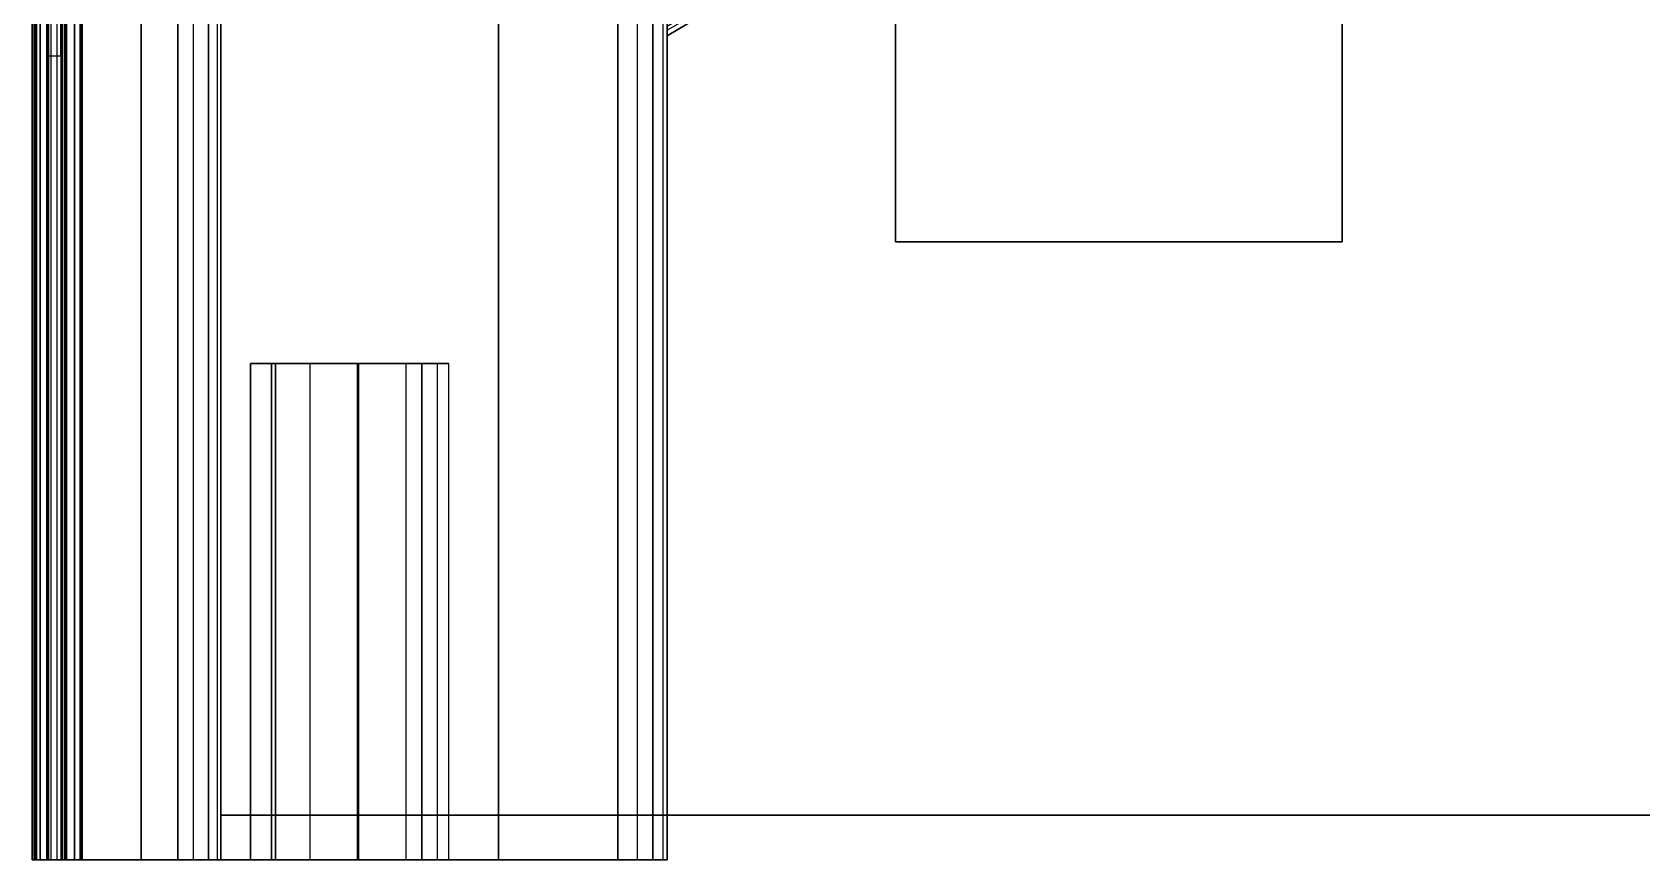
# Model space of a CAD drawing. Header units: inches. Extents: x -1 to 233, y 0 to 394.
# Drawn here: x 0 to 32.44, y 0 to 16.68 of the extents above; entities that cross this region are included whole.
import ezdxf

# ---------------------------------------------------------------- set-up
doc = ezdxf.new("R2010")
doc.units = ezdxf.units.IN
doc.header["$MEASUREMENT"] = 0
doc.layers.add('2', color=7, linetype='CONTINUOUS')

msp = doc.modelspace()

# ---------------------------------------------------------------- linework, layer by layer
at = {"layer": '2'}
for p, q in [((0, 0, 0.505), (0, 390, 0.505)), ((0, 16.2, 89.5), (0, 390, 89.5)), ((0, 16.2, 84.5), (0, 390, 84.5)), ((0, 16.2, 82.4), (0, 390, 82.4)), ((0, 0, 17.212), (0, 390, 17.212)), ((0, 0, 14.788), (0, 390, 14.788)), ((0.037, 0, 0.315), (0.037, 390, 0.315)), ((0.048, 0, 15.124), (0.048, 390, 15.124)), ((0.074, 16.2, 84.144), (0.074, 390, 84.144)), ((0.082, 16.2, 89.897), (0.082, 390, 89.897)), ((0.087, 16.2, 82.807), (0.087, 390, 82.807)), ((0.16, 0, 16.614), (0.16, 390, 16.614)), ((0.161, 0, 15.388), (0.161, 390, 15.388)), ((0.163, 0, 0.133), (0.163, 390, 0.133)), ((0.293, 16.2, 90.207), (0.293, 390, 90.207)), ((0.293, 16.2, 83.107), (0.293, 390, 83.107)), ((0.3, 16.2, 83.829), (0.3, 390, 83.829)), ((0.326, 0, 0.033), (0.326, 390, 0.033)), ((0.381, 0, 15.664), (0.381, 390, 15.664)), ((0.505, 0), (0.505, 390)), ((0.576, 16.2, 90.406), (0.576, 390, 90.406)), ((0.6, 0, 16.173), (0.6, 390, 16.173)), ((0.601, 16.2, 83.317), (0.601, 390, 83.317)), ((0.616, 16.2, 83.646), (0.616, 390, 83.646)), ((0.655, 0, 16.126), (0.655, 390, 16.126)), ((0.655, 0, 15.874), (0.655, 390, 15.874)), ((0.687, 0, 0.034), (0.687, 390, 0.034)), ((0.689, 0, 16.065), (0.689, 390, 16.065)), ((0.694, 0, 15.951), (0.694, 390, 15.951)), ((0.856, 0, 0.142), (0.856, 390, 0.142)), ((0.966, 0, 0.299), (0.966, 390, 0.299)), ((1, 16.2, 90.5), (1, 390, 90.5)), ((1, 16.2, 83.606), (1, 390, 83.606)), ((1, 16.2, 83.4), (1, 390, 83.4)), ((1.01, 0, 3.6), (1.01, 390, 3.6)), ((1.01, 0, 0.505), (1.01, 390, 0.505)), ((2.198, 0, 3.6), (2.198, 390, 3.6)), ((2.932, 0, 6.909), (2.932, 385.5, 6.909)), ((3.252, 0, 7.008), (3.252, 385.5, 7.008)), ((3.552, 0, 7.241), (3.552, 385.5, 7.241)), ((3.734, 0, 7.544), (3.734, 385.5, 7.544)), ((3.8, 0, 7.9), (3.8, 385.5, 7.9)), ((3.8, 0, 19.6), (3.8, 385.5, 19.6)), ((11.8, 0, 90.5), (11.8, 373.8, 90.5)), ((12.199, 0, 90.417), (12.199, 373.8, 90.417)), ((12.507, 0, 90.207), (12.507, 373.8, 90.207)), ((12.719, 0, 89.895), (12.719, 373.8, 89.895)), ((12.8, 0, 89.5), (12.8, 373.8, 89.5))]:
    msp.add_line(p, q, dxfattribs=at)
for points in [[(0.037, 0, 0.315), (0, 0, 0.505), (0, 390, 0.505), (0.037, 390, 0.315)], [(0, 0, 0.505), (0, 0, 14.788), (0, 390, 14.788), (0, 390, 0.505)], [(0.048, 0, 15.124), (0, 0, 14.788), (0, 390, 14.788), (0.048, 390, 15.124)], [(0.16, 390, 16.614), (0, 390, 17.212), (0, 0, 17.212), (0.16, 0, 16.614)], [(0, 0, 17.212), (0, 0, 82.4), (0, 390, 82.4), (0, 390, 17.212)], [(0, 390, 82.4), (0.087, 390, 82.807), (0.087, 0, 82.807), (0, 0, 82.4)], [(0.074, 390, 84.144), (0, 390, 84.5), (0, 0, 84.5), (0.074, 0, 84.144)], [(0, 0, 84.5), (0, 0, 89.5), (0, 390, 89.5), (0, 390, 84.5)], [(0, 390, 89.5), (0.082, 390, 89.897), (0.082, 0, 89.897), (0, 0, 89.5)], [(0.163, 390, 0.133), (0.037, 390, 0.315), (0.037, 0, 0.315), (0.163, 0, 0.133)], [(0.048, 390, 15.124), (0.161, 390, 15.388), (0.161, 0, 15.388), (0.048, 0, 15.124)], [(0.3, 0, 83.829), (0.074, 0, 84.144), (0.074, 390, 84.144), (0.3, 390, 83.829)], [(0.082, 0, 89.897), (0.293, 0, 90.207), (0.293, 390, 90.207), (0.082, 390, 89.897)], [(0.087, 0, 82.807), (0.293, 0, 83.107), (0.293, 390, 83.107), (0.087, 390, 82.807)], [(0.6, 0, 16.173), (0.16, 0, 16.614), (0.16, 390, 16.614), (0.6, 390, 16.173)], [(0.161, 0, 15.388), (0.381, 0, 15.664), (0.381, 390, 15.664), (0.161, 390, 15.388)], [(0.163, 0, 0.133), (0.326, 0, 0.033), (0.326, 390, 0.033), (0.163, 390, 0.133)], [(0.293, 390, 83.107), (0.601, 390, 83.317), (0.601, 0, 83.317), (0.293, 0, 83.107)], [(0.293, 390, 90.207), (0.576, 390, 90.406), (0.576, 0, 90.406), (0.293, 0, 90.207)], [(0.616, 390, 83.646), (0.3, 390, 83.829), (0.3, 16.2, 83.829), (0.616, 16.2, 83.646)], [(0.505, 390), (0.326, 390, 0.033), (0.326, 0, 0.033), (0.505, 0)], [(0.381, 390, 15.664), (0.655, 390, 15.874), (0.655, 0, 15.874), (0.381, 0, 15.664)], [(0.687, 0, 0.034), (0.505, 0), (0.505, 390), (0.687, 390, 0.034)], [(0.576, 0, 90.406), (1, 0, 90.5), (1, 390, 90.5), (0.576, 390, 90.406)], [(0.655, 390, 16.126), (0.6, 390, 16.173), (0.6, 0, 16.173), (0.655, 0, 16.126)], [(0.601, 0, 83.317), (1, 0, 83.4), (1, 390, 83.4), (0.601, 390, 83.317)], [(1, 0, 83.606), (0.616, 0, 83.646), (0.616, 390, 83.646), (1, 390, 83.606)], [(0.655, 0, 15.874), (0.694, 0, 15.951), (0.694, 390, 15.951), (0.655, 390, 15.874)], [(0.689, 0, 16.065), (0.655, 0, 16.126), (0.655, 390, 16.126), (0.689, 390, 16.065)], [(0.856, 390, 0.142), (0.687, 390, 0.034), (0.687, 0, 0.034), (0.856, 0, 0.142)], [(0.694, 390, 15.951), (0.689, 390, 16.065), (0.689, 0, 16.065), (0.694, 0, 15.951)], [(0.856, 0, 0.142), (0.966, 0, 0.299), (0.966, 390, 0.299), (0.856, 390, 0.142)], [(0.966, 0, 0.299), (1.01, 0, 0.505), (1.01, 390, 0.505), (0.966, 390, 0.299)], [(1, 390, 83.606), (1, 390, 83.4), (1, 0, 83.4), (1, 0, 83.606)], [(1.01, 390, 3.6), (1.01, 390, 0.505), (1.01, 0, 0.505), (1.01, 0, 3.6)], [(1.01, 0, 3.6), (2.198, 0, 3.6), (2.198, 390, 3.6), (1.01, 390, 3.6)], [(2.198, 0, 3.6), (2.932, 0, 6.909), (2.932, 385.5, 6.909), (2.198, 385.5, 3.6)], [(2.932, 0, 6.909), (3.252, 0, 7.008), (3.252, 385.5, 7.008), (2.932, 385.5, 6.909)], [(3.252, 385.5, 7.008), (3.552, 385.5, 7.241), (3.552, 0, 7.241), (3.252, 0, 7.008)], [(3.552, 0, 7.241), (3.734, 0, 7.544), (3.734, 385.5, 7.544), (3.552, 385.5, 7.241)], [(3.734, 385.5, 7.544), (3.8, 385.5, 7.9), (3.8, 0, 7.9), (3.734, 0, 7.544)], [(3.8, 385.5, 19.6), (3.8, 385.5, 7.9), (3.8, 0, 7.9), (3.8, 0, 19.6)], [(3.8, 0.9, 18.8), (46.1, 0.9, 18.8), (46.1, 377.4, 18.8), (3.8, 377.4, 18.8)], [(46.9, 0.9, 19.6), (9.4, 0.9, 19.6), (9.4, 373.8, 19.6), (46.9, 377.4, 19.6)], [(1, 373.8, 90.5), (11.8, 373.8, 90.5), (11.8, 0, 90.5), (1, 0, 90.5)], [(9.4, 0, 19.6), (3.8, 0, 19.6), (3.9, 373.8, 19.6), (9.4, 373.8, 19.6)], [(12.8, 373.8, 28), (9.4, 373.8, 28), (9.4, 0, 28), (12.8, 0, 28)], [(9.4, 0, 28), (9.4, 0, 19.6), (9.4, 373.8, 19.6), (9.4, 373.8, 28)], [(11.8, 0, 90.5), (12.199, 0, 90.417), (12.199, 373.8, 90.417), (11.8, 373.8, 90.5)], [(12.199, 373.8, 90.417), (12.507, 373.8, 90.207), (12.507, 0, 90.207), (12.199, 0, 90.417)], [(12.507, 0, 90.207), (12.719, 0, 89.895), (12.719, 373.8, 89.895), (12.507, 373.8, 90.207)], [(12.719, 373.8, 89.895), (12.8, 373.8, 89.5), (12.8, 0, 89.5), (12.719, 0, 89.895)], [(12.8, 0, 89.5), (12.8, 352.528, 89.5), (12.8, 352.528, 28), (12.8, 0, 28)], [(12.8, 36.6, 36.358), (12.8, 36.6, 76.803), (12.8, 16.6, 76.803), (12.8, 16.6, 36.358)], [(26.4, 31.15, 14), (17.4, 31.15, 14), (17.4, 12.45, 14), (26.4, 12.45, 14)], [(17.4, 12.45, 18.8), (17.4, 12.45, 14), (17.4, 31.15, 14), (17.4, 31.15, 18.8)], [(26.4, 31.15, 18.8), (26.4, 12.45, 18.8), (26.4, 12.45, 14), (26.4, 31.15, 14)], [(12.8, 20.77, 76.803), (12.8, 18, 79.818), (12.8, 16.6, 79.818), (12.8, 16.6, 76.803)], [(12.8, 18, 79.818), (12.8, 16.6, 79.818), (12.8, 16.717, 80.321)], [(12.8, 16.6, 36.098), (12.8, 16.6, 36.098), (12.8, 16.6, 36.358), (12.8, 17.74, 36.358)], [(12.8, 16.796, 35.459), (12.8, 16.796, 35.459), (12.8, 16.6, 36.098), (12.8, 17.74, 36.358)], [(13.375, 16.947, 36.098), (12.8, 16.6, 36.098), (12.8, 16.796, 35.459), (13.409, 17.159, 35.517)], [(12.8, 16.717, 80.321), (12.8, 16.6, 79.818), (13.375, 16.947, 79.818), (13.392, 17.053, 80.108)], [(13.375, 16.947, 79.818), (12.8, 16.6, 79.818), (12.8, 16.6, 36.098), (13.375, 16.947, 36.098)], [(17.4, 12.45, 18.8), (26.4, 12.45, 18.8), (26.4, 12.45, 14), (17.4, 12.45, 14)], [(4.901, 10, 40.824), (4.4, 10, 39.5), (4.4, 0, 39.5), (4.901, 0, 40.824)], [(4.4, 10, 39.5), (4.82, 10, 38.274), (4.82, 0, 38.274), (4.4, 0, 39.5)], [(6.553, 10, 41.494), (4.901, 10, 40.824), (4.4, 10, 39.5), (6.574, 10, 37.508)], [(6.574, 10, 37.508), (5.598, 10, 37.668), (4.82, 10, 38.274), (4.4, 10, 39.5)], [(4.901, 10, 40.824), (4.658, 10, 40.483), (4.444, 10, 39.915), (4.4, 10, 39.5)], [(4.4, 10, 39.5), (4.439, 10, 39.108), (4.669, 10, 38.498), (4.82, 10, 38.274)], [(4.901, 10, 72.824), (4.4, 10, 71.5), (4.4, 0, 71.5), (4.901, 0, 72.824)], [(4.4, 10, 71.5), (4.82, 10, 70.274), (4.82, 0, 70.274), (4.4, 0, 71.5)], [(6.553, 10, 73.494), (4.901, 10, 72.824), (4.4, 10, 71.5), (6.574, 10, 69.508)], [(6.574, 10, 69.508), (5.598, 10, 69.668), (4.82, 10, 70.274), (4.4, 10, 71.5)], [(4.901, 10, 72.824), (4.658, 10, 72.483), (4.444, 10, 71.915), (4.4, 10, 71.5)], [(4.4, 10, 71.5), (4.439, 10, 71.108), (4.669, 10, 70.498), (4.82, 10, 70.274)], [(4.82, 0, 38.274), (4.82, 10, 38.274), (5.598, 10, 37.668), (5.598, 0, 37.668)], [(4.82, 0, 70.274), (4.82, 10, 70.274), (5.598, 10, 69.668), (5.598, 0, 69.668)], [(6.553, 0, 41.494), (6.553, 10, 41.494), (4.901, 10, 40.824), (4.901, 0, 40.824)], [(4.901, 10, 40.824), (5.337, 10, 41.194), (5.942, 10, 41.447), (6.553, 10, 41.494)], [(6.553, 0, 73.494), (6.553, 10, 73.494), (4.901, 10, 72.824), (4.901, 0, 72.824)], [(4.901, 10, 72.824), (5.337, 10, 73.194), (5.942, 10, 73.447), (6.553, 10, 73.494)], [(5.598, 0, 37.668), (6.574, 0, 37.508), (6.574, 10, 37.508), (5.598, 10, 37.668)], [(5.598, 0, 69.668), (6.574, 0, 69.508), (6.574, 10, 69.508), (5.598, 10, 69.668)], [(7.855, 0, 40.872), (7.855, 10, 40.872), (6.553, 10, 41.494), (6.553, 0, 41.494)], [(6.553, 10, 41.494), (7.855, 10, 40.872), (8.4, 10, 39.5), (6.574, 10, 37.508)], [(6.553, 10, 41.494), (7.855, 10, 40.872), (7.51, 10, 41.164), (7.031, 10, 41.398)], [(7.855, 0, 72.872), (7.855, 10, 72.872), (6.553, 10, 73.494), (6.553, 0, 73.494)], [(6.553, 10, 73.494), (7.855, 10, 72.872), (8.4, 10, 71.5), (6.574, 10, 69.508)], [(6.553, 10, 73.494), (7.855, 10, 72.872), (7.51, 10, 73.164), (7.031, 10, 73.398)], [(6.574, 10, 37.508), (6.574, 0, 37.508), (7.539, 0, 37.856), (7.539, 10, 37.856)], [(8.4, 10, 39.5), (8.16, 10, 38.549), (7.539, 10, 37.856), (6.574, 10, 37.508)], [(6.574, 10, 69.508), (6.574, 0, 69.508), (7.539, 0, 69.856), (7.539, 10, 69.856)], [(8.4, 10, 71.5), (8.16, 10, 70.549), (7.539, 10, 69.856), (6.574, 10, 69.508)], [(8.16, 0, 38.549), (7.539, 0, 37.856), (7.539, 10, 37.856), (8.16, 10, 38.549)], [(8.16, 0, 70.549), (7.539, 0, 69.856), (7.539, 10, 69.856), (8.16, 10, 70.549)], [(8.4, 0, 39.5), (8.4, 10, 39.5), (7.855, 10, 40.872), (7.855, 0, 40.872)], [(8.4, 10, 39.5), (7.855, 10, 40.872), (8.137, 10, 40.491), (8.34, 10, 39.987)], [(8.4, 0, 71.5), (8.4, 10, 71.5), (7.855, 10, 72.872), (7.855, 0, 72.872)], [(8.4, 10, 71.5), (7.855, 10, 72.872), (8.137, 10, 72.491), (8.34, 10, 71.987)], [(8.4, 10, 39.5), (8.16, 10, 38.549), (8.16, 0, 38.549), (8.4, 0, 39.5)], [(8.4, 10, 71.5), (8.16, 10, 70.549), (8.16, 0, 70.549), (8.4, 0, 71.5)], [(46.9, 0.9, 19.6), (3.8, 0.9, 19.6), (3.8, 0.9, 18.8), (46.9, 0.9, 18.8)], [(1, 0, 90.5), (0, 0, 89.5), (0.293, 0, 90.207)], [(0.293, 0, 90.207), (0.082, 0, 89.897), (0, 0, 89.5)], [(0, 0, 89.5), (1, 0, 90.5), (11.8, 0, 90.5), (12.8, 0, 89.5)], [(1, 0, 83.606), (0, 0, 84.5), (0.3, 0, 83.829)], [(0.3, 0, 83.829), (0, 0, 84.5), (0.074, 0, 84.144)], [(0, 0, 84.5), (1, 0, 83.606), (12.8, 0, 83.606), (12.8, 0, 89.5)], [(12.8, 0, 89.5), (0, 0, 89.5), (0, 0, 84.5)], [(1, 0, 83.4), (0, 0, 82.4), (0.293, 0, 83.107)], [(0.293, 0, 83.107), (0, 0, 82.4), (0.087, 0, 82.807)], [(12.8, 0, 83.4), (1, 0, 83.4), (0, 0, 82.4), (12.8, 0, 82.4)], [(12.8, 0, 28), (0, 0, 28), (0, 0, 37.508), (12.8, 0, 37.508)], [(0, 0, 28), (9.4, 0, 28), (9.4, 0, 19.6), (0, 0, 19.6)], [(0, 0, 19.6), (3.8, 0, 19.6), (0.6, 0, 16.173), (0, 0, 17.212)], [(0.6, 0, 16.173), (0, 0, 17.212), (0.16, 0, 16.614)], [(0.655, 0, 15.874), (0, 0, 14.788), (0.161, 0, 15.388)], [(0.161, 0, 15.388), (0.048, 0, 15.124), (0, 0, 14.788)], [(3.8, 0, 15.874), (0.655, 0, 15.874), (0, 0, 14.788), (3.8, 0, 14.788)], [(0, 0, 14.788), (3.8, 0, 14.788), (3.8, 0, 7.9), (0, 0, 7.9)], [(2.932, 0, 6.909), (3.8, 0, 7.9), (0, 0, 7.9), (0, 0, 5.667)], [(0, 0, 5.667), (2.932, 0, 6.909), (2.198, 0, 3.6), (0, 0, 3.6)], [(0, 0, 3.6), (1.01, 0, 3.6), (1.01, 0, 0.505), (0, 0, 0.505)], [(0, 0, 0.505), (0.505, 0), (1.01, 0, 0.505)], [(0, 0, 0.505), (0.505, 0), (0.163, 0, 0.133)], [(0, 0, 0.505), (0.163, 0, 0.133), (0.037, 0, 0.315)], [(0, 0, 73.494), (0, 0, 69.508), (6.574, 0, 69.508), (5.598, 0, 69.668)], [(5.598, 0, 69.668), (4.82, 0, 70.274), (4.4, 0, 71.5), (0, 0, 73.494)], [(4.4, 0, 71.5), (4.901, 0, 72.824), (6.553, 0, 73.494), (0, 0, 73.494)], [(0, 0, 41.494), (0, 0, 37.508), (6.574, 0, 37.508), (5.598, 0, 37.668)], [(5.598, 0, 37.668), (4.82, 0, 38.274), (4.4, 0, 39.5), (0, 0, 41.494)], [(4.4, 0, 39.5), (4.901, 0, 40.824), (6.553, 0, 41.494), (0, 0, 41.494)], [(12.8, 0, 41.494), (0, 0, 41.494), (0, 0, 69.508), (12.8, 0, 69.508)], [(12.8, 0, 73.494), (0, 0, 73.494), (0, 0, 82.4), (12.8, 0, 82.4)], [(0.161, 0, 15.388), (0.381, 0, 15.664), (0.6, 0, 15.827)], [(0.163, 0, 0.133), (0.505, 0), (0.326, 0, 0.033)], [(0.293, 0, 90.207), (0.576, 0, 90.406), (1, 0, 90.5)], [(0.293, 0, 83.107), (1, 0, 83.4), (0.601, 0, 83.317)], [(0.3, 0, 83.829), (1, 0, 83.606), (0.616, 0, 83.646)], [(0.505, 0), (1.01, 0, 0.505), (0.856, 0, 0.142)], [(0.505, 0), (0.856, 0, 0.142), (0.687, 0, 0.034)], [(0.6, 0, 16.173), (0.655, 0, 16.126), (0.689, 0, 16.065), (3.8, 0, 19.6)], [(0.694, 0, 15.951), (0.655, 0, 15.874), (3.8, 0, 15.874), (3.8, 0, 15.951)], [(3.8, 0, 19.6), (0.689, 0, 16.065), (0.694, 0, 15.951), (3.8, 0, 15.951)], [(0.856, 0, 0.142), (1.01, 0, 0.505), (0.966, 0, 0.299)], [(1, 0, 83.606), (1, 0, 83.4), (12.8, 0, 83.4), (12.8, 0, 83.606)], [(3.8, 0, 7.9), (2.932, 0, 6.909), (3.552, 0, 7.241)], [(2.932, 0, 6.909), (3.552, 0, 7.241), (3.252, 0, 7.008)], [(3.552, 0, 7.241), (3.8, 0, 7.9), (3.734, 0, 7.544)], [(12.8, 0, 69.508), (12.8, 0, 73.494), (6.553, 0, 73.494), (7.855, 0, 72.872)], [(12.8, 0, 37.508), (12.8, 0, 41.494), (6.553, 0, 41.494), (7.855, 0, 40.872)], [(6.557, 0, 69.508), (7.539, 0, 69.856), (8.16, 0, 70.549), (12.8, 0, 69.508)], [(6.557, 0, 37.508), (7.539, 0, 37.856), (8.16, 0, 38.549), (12.8, 0, 37.508)], [(8.16, 0, 70.549), (8.4, 0, 71.5), (7.855, 0, 72.872), (12.8, 0, 69.508)], [(8.16, 0, 38.549), (8.4, 0, 39.5), (7.855, 0, 40.872), (12.8, 0, 37.508)], [(11.8, 0, 90.5), (12.8, 0, 89.5), (12.507, 0, 90.207)], [(12.507, 0, 90.207), (11.8, 0, 90.5), (12.199, 0, 90.417)], [(12.507, 0, 90.207), (12.8, 0, 89.5), (12.719, 0, 89.895)]]:
    msp.add_3dface(points, dxfattribs=at)

doc.saveas('drawing.dxf')
